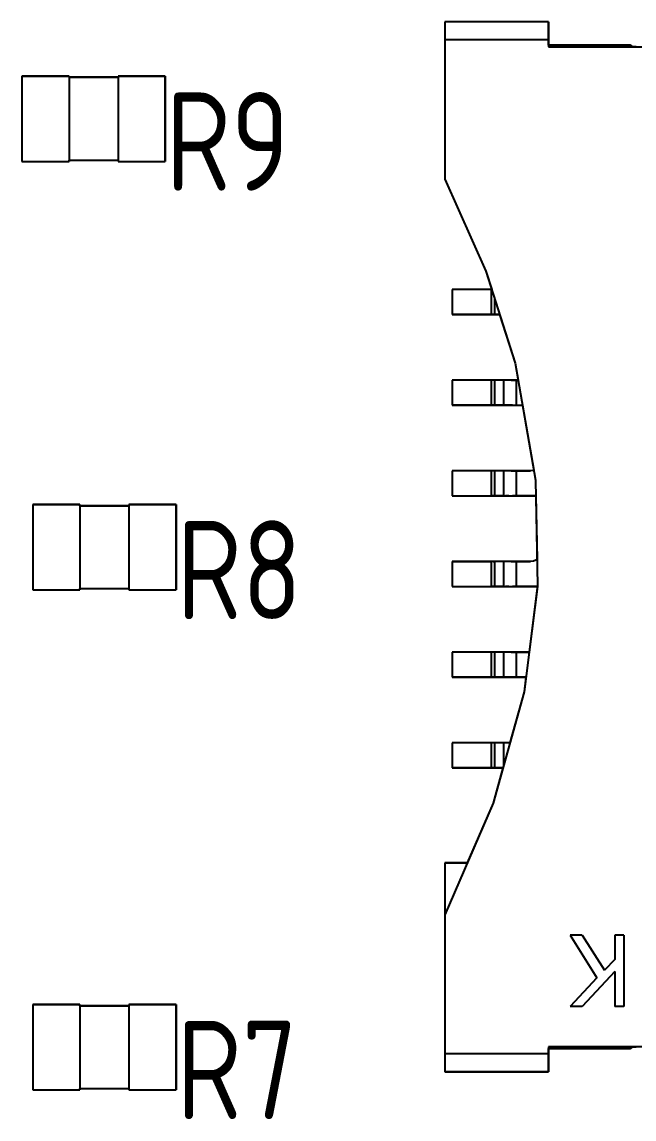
# Model space of a CAD drawing. Header units: inches. Extents: x 0 to 841, y -594 to 0.
# Drawn here: x 369.09 to 377.66, y -182.76 to -167.4 of the extents above; entities that cross this region are included whole.
import ezdxf

# ---------------------------------------------------------------- set-up
doc = ezdxf.new("R2010")
doc.units = ezdxf.units.IN
doc.header["$MEASUREMENT"] = 0
doc.styles.add('GOST type A0', font='gost.TTF', dxfattribs={"height": 2.116667})

msp = doc.modelspace()

# ---------------------------------------------------------------- linework, layer by layer
at = {"color": 7}
for p, q in [((376.46, -167.399), (375.01, -167.399)), ((375.01, -167.399), (375.01, -169.599)), ((376.46, -167.399), (375.01, -167.399)), ((375.01, -167.399), (375.01, -167.407)), ((376.46, -167.399), (375.01, -167.399)), ((375.01, -167.399), (375.01, -169.599)), ((376.46, -167.399), (375.01, -167.399)), ((375.01, -167.399), (375.01, -167.407)), ((375.01, -167.407), (375.01, -167.432)), ((375.01, -167.407), (375.01, -167.432)), ((375.01, -167.432), (375.01, -167.472)), ((375.01, -167.432), (375.01, -167.472)), ((376.46, -167.724), (376.46, -167.399)), ((376.46, -167.399), (376.46, -167.407)), ((376.46, -167.724), (376.46, -167.399)), ((376.46, -167.399), (376.46, -167.407)), ((376.46, -167.407), (376.46, -167.432)), ((376.46, -167.407), (376.46, -167.432)), ((376.46, -167.432), (376.46, -167.472)), ((376.46, -167.432), (376.46, -167.472)), ((375.01, -167.472), (375.01, -167.524)), ((375.01, -167.472), (375.01, -167.524)), ((375.01, -167.524), (375.01, -167.584)), ((375.01, -167.524), (375.01, -167.584)), ((375.01, -167.584), (375.01, -167.649)), ((375.01, -167.584), (375.01, -167.649)), ((376.46, -167.472), (376.46, -167.524)), ((376.46, -167.472), (376.46, -167.524)), ((376.46, -167.524), (376.46, -167.584)), ((376.46, -167.524), (376.46, -167.584)), ((376.46, -167.584), (376.46, -167.649)), ((376.46, -167.584), (376.46, -167.649)), ((375.01, -167.649), (375.01, -169.599)), ((376.46, -167.649), (375.01, -167.649)), ((375.01, -167.649), (375.01, -169.599)), ((376.46, -167.649), (375.01, -167.649)), ((376.46, -167.649), (376.46, -167.749)), ((376.46, -167.649), (376.46, -167.749)), ((377.61, -167.724), (376.46, -167.724)), ((376.46, -167.724), (377.61, -167.724)), ((377.61, -167.724), (376.46, -167.724)), ((376.46, -167.724), (377.61, -167.724)), ((376.46, -167.749), (381.36, -167.749)), ((376.46, -167.749), (381.36, -167.749)), ((377.635, -167.749), (377.61, -167.724)), ((377.61, -167.724), (377.635, -167.749)), ((377.635, -167.749), (377.61, -167.724)), ((377.61, -167.724), (377.635, -167.749)), ((377.687, -167.749), (377.635, -167.749)), ((377.687, -167.749), (377.635, -167.749)), ((369.091, -168.157), (369.091, -169.351)), ((369.751, -168.157), (369.091, -168.157)), ((369.091, -168.157), (369.091, -169.351)), ((369.091, -168.157), (369.751, -168.157)), ((369.091, -168.157), (369.091, -169.351)), ((369.751, -168.157), (369.091, -168.157)), ((369.091, -168.157), (369.091, -169.351)), ((369.091, -168.157), (369.751, -168.157)), ((369.751, -168.174), (369.751, -168.157)), ((369.751, -168.157), (369.751, -169.351)), ((369.751, -168.174), (369.751, -168.157)), ((369.751, -168.157), (369.751, -169.351)), ((370.437, -168.174), (369.751, -168.174)), ((369.751, -168.174), (370.437, -168.174)), ((370.437, -168.174), (369.751, -168.174)), ((369.751, -168.174), (370.437, -168.174)), ((371.097, -168.157), (370.437, -168.157)), ((370.437, -168.157), (370.437, -168.174)), ((370.437, -168.157), (370.437, -169.351)), ((370.437, -168.157), (371.097, -168.157)), ((371.097, -168.157), (370.437, -168.157)), ((370.437, -168.157), (370.437, -168.174)), ((370.437, -168.157), (370.437, -169.351)), ((370.437, -168.157), (371.097, -168.157)), ((371.097, -169.351), (371.097, -168.157)), ((371.097, -168.157), (371.097, -169.351)), ((371.097, -169.351), (371.097, -168.157)), ((371.097, -168.157), (371.097, -169.351)), ((369.091, -169.351), (369.751, -169.351)), ((369.091, -169.351), (369.751, -169.351)), ((369.091, -169.351), (369.751, -169.351)), ((369.091, -169.351), (369.751, -169.351)), ((369.751, -169.351), (369.751, -169.334)), ((369.751, -169.334), (370.437, -169.334)), ((369.751, -169.334), (370.437, -169.334)), ((369.751, -169.351), (369.751, -169.334)), ((369.751, -169.334), (370.437, -169.334)), ((369.751, -169.334), (370.437, -169.334)), ((370.437, -169.334), (370.437, -169.351)), ((370.437, -169.334), (370.437, -169.351)), ((370.437, -169.351), (371.097, -169.351)), ((370.437, -169.351), (371.097, -169.351)), ((370.437, -169.351), (371.097, -169.351)), ((370.437, -169.351), (371.097, -169.351)), ((375.01, -169.599), (375.584, -170.887)), ((375.01, -169.599), (375.584, -170.887)), ((375.01, -169.599), (375.584, -170.887)), ((375.01, -169.599), (375.584, -170.887)), ((375.584, -170.887), (375.666, -171.144)), ((375.584, -170.887), (375.994, -172.175)), ((375.584, -170.887), (375.666, -171.144)), ((375.584, -170.887), (375.994, -172.175)), ((375.666, -171.144), (375.11, -171.144)), ((375.11, -171.144), (375.11, -171.494)), ((375.11, -171.144), (375.11, -171.494)), ((375.66, -171.144), (375.11, -171.144)), ((375.666, -171.144), (375.11, -171.144)), ((375.11, -171.144), (375.11, -171.494)), ((375.11, -171.144), (375.11, -171.494)), ((375.66, -171.144), (375.11, -171.144)), ((375.666, -171.144), (375.66, -171.144)), ((375.66, -171.144), (375.66, -171.494)), ((375.666, -171.144), (375.66, -171.144)), ((375.66, -171.144), (375.66, -171.494)), ((375.705, -171.266), (375.705, -171.494)), ((375.705, -171.266), (375.705, -171.494)), ((375.11, -171.494), (375.777, -171.494)), ((375.66, -171.494), (375.11, -171.494)), ((375.11, -171.494), (375.777, -171.494)), ((375.66, -171.494), (375.11, -171.494)), ((375.674, -171.494), (375.66, -171.494)), ((375.674, -171.494), (375.66, -171.494)), ((375.687, -171.494), (375.674, -171.494)), ((375.687, -171.494), (375.674, -171.494)), ((375.697, -171.494), (375.687, -171.494)), ((375.697, -171.494), (375.687, -171.494)), ((375.697, -171.494), (375.705, -171.494)), ((375.697, -171.494), (375.705, -171.494)), ((375.777, -171.494), (375.705, -171.494)), ((375.777, -171.494), (375.705, -171.494)), ((375.777, -171.494), (375.994, -172.175)), ((375.777, -171.494), (375.994, -172.175)), ((375.994, -172.175), (376.036, -172.414)), ((375.994, -172.175), (376.279, -173.815)), ((375.994, -172.175), (376.036, -172.414)), ((375.994, -172.175), (376.279, -173.815)), ((376.036, -172.414), (375.11, -172.414)), ((375.11, -172.414), (375.11, -172.764)), ((375.11, -172.414), (375.11, -172.764)), ((375.66, -172.414), (375.11, -172.414)), ((376.036, -172.414), (375.11, -172.414)), ((375.11, -172.414), (375.11, -172.764)), ((375.11, -172.414), (375.11, -172.764)), ((375.66, -172.414), (375.11, -172.414)), ((375.669, -172.414), (375.66, -172.414)), ((375.66, -172.414), (375.66, -172.764)), ((375.669, -172.414), (375.66, -172.414)), ((375.66, -172.414), (375.66, -172.764)), ((375.678, -172.414), (375.669, -172.414)), ((375.678, -172.414), (375.669, -172.414)), ((375.686, -172.414), (375.678, -172.414)), ((375.686, -172.414), (375.678, -172.414)), ((375.694, -172.414), (375.686, -172.414)), ((375.694, -172.414), (375.686, -172.414)), ((375.7, -172.414), (375.694, -172.414)), ((375.7, -172.414), (375.694, -172.414)), ((375.7, -172.414), (375.705, -172.414)), ((375.7, -172.414), (375.705, -172.414)), ((375.83, -172.414), (375.705, -172.414)), ((375.705, -172.414), (375.705, -172.764)), ((375.83, -172.414), (375.705, -172.414)), ((375.705, -172.414), (375.705, -172.764)), ((375.849, -172.414), (375.83, -172.414)), ((375.83, -172.414), (375.83, -172.764)), ((375.849, -172.414), (375.83, -172.414)), ((375.83, -172.414), (375.83, -172.764)), ((375.874, -172.414), (375.849, -172.414)), ((375.874, -172.414), (375.849, -172.414)), ((375.904, -172.414), (375.874, -172.414)), ((375.904, -172.414), (375.874, -172.414)), ((375.937, -172.414), (375.904, -172.414)), ((375.937, -172.414), (375.904, -172.414)), ((375.937, -172.414), (375.973, -172.414)), ((375.937, -172.414), (375.973, -172.414)), ((375.973, -172.414), (376.01, -172.414)), ((375.973, -172.414), (376.01, -172.414)), ((376.01, -172.414), (376.036, -172.414)), ((376.01, -172.414), (376.01, -172.764)), ((376.01, -172.414), (376.036, -172.414)), ((376.01, -172.414), (376.01, -172.764)), ((375.11, -172.764), (376.096, -172.764)), ((375.66, -172.764), (375.11, -172.764)), ((375.11, -172.764), (376.096, -172.764)), ((375.66, -172.764), (375.11, -172.764)), ((375.674, -172.764), (375.66, -172.764)), ((375.674, -172.764), (375.66, -172.764)), ((375.687, -172.764), (375.674, -172.764)), ((375.687, -172.764), (375.674, -172.764)), ((375.697, -172.764), (375.687, -172.764)), ((375.697, -172.764), (375.687, -172.764)), ((375.697, -172.764), (375.705, -172.764)), ((375.697, -172.764), (375.705, -172.764)), ((375.83, -172.764), (375.705, -172.764)), ((375.83, -172.764), (375.705, -172.764)), ((375.861, -172.764), (375.83, -172.764)), ((375.861, -172.764), (375.83, -172.764)), ((375.904, -172.764), (375.861, -172.764)), ((375.904, -172.764), (375.861, -172.764)), ((375.955, -172.764), (375.904, -172.764)), ((375.955, -172.764), (375.904, -172.764)), ((375.955, -172.764), (376.01, -172.764)), ((375.955, -172.764), (376.01, -172.764)), ((376.01, -172.764), (376.096, -172.764)), ((376.01, -172.764), (376.096, -172.764)), ((376.096, -172.764), (376.255, -173.676)), ((376.096, -172.764), (376.255, -173.676)), ((376.21, -173.684), (375.11, -173.684)), ((375.11, -173.684), (375.11, -174.034)), ((375.11, -173.684), (375.11, -174.034)), ((375.66, -173.684), (375.11, -173.684)), ((376.21, -173.684), (375.11, -173.684)), ((375.11, -173.684), (375.11, -174.034)), ((375.11, -173.684), (375.11, -174.034)), ((375.66, -173.684), (375.11, -173.684)), ((375.669, -173.684), (375.66, -173.684)), ((375.66, -173.684), (375.66, -174.034)), ((375.669, -173.684), (375.66, -173.684)), ((375.66, -173.684), (375.66, -174.034)), ((375.678, -173.684), (375.669, -173.684)), ((375.678, -173.684), (375.669, -173.684)), ((375.686, -173.684), (375.678, -173.684)), ((375.686, -173.684), (375.678, -173.684)), ((375.694, -173.684), (375.686, -173.684)), ((375.694, -173.684), (375.686, -173.684)), ((375.694, -173.684), (375.7, -173.684)), ((375.694, -173.684), (375.7, -173.684)), ((375.7, -173.684), (375.705, -173.684)), ((375.7, -173.684), (375.705, -173.684)), ((375.83, -173.684), (375.705, -173.684)), ((375.705, -173.684), (375.705, -174.034)), ((375.83, -173.684), (375.705, -173.684)), ((375.705, -173.684), (375.705, -174.034)), ((375.849, -173.684), (375.83, -173.684)), ((375.83, -173.684), (375.83, -174.034)), ((375.849, -173.684), (375.83, -173.684)), ((375.83, -173.684), (375.83, -174.034)), ((375.874, -173.684), (375.849, -173.684)), ((375.874, -173.684), (375.849, -173.684)), ((375.904, -173.684), (375.874, -173.684)), ((375.904, -173.684), (375.874, -173.684)), ((375.937, -173.684), (375.904, -173.684)), ((375.937, -173.684), (375.904, -173.684)), ((375.937, -173.684), (375.973, -173.684)), ((375.937, -173.684), (375.973, -173.684)), ((375.973, -173.684), (376.01, -173.684)), ((375.973, -173.684), (376.01, -173.684)), ((376.01, -173.684), (376.21, -173.684)), ((376.01, -173.684), (376.01, -174.034)), ((376.01, -173.684), (376.21, -173.684)), ((376.01, -173.684), (376.01, -174.034)), ((376.249, -173.679), (376.21, -173.684)), ((376.249, -173.679), (376.21, -173.684)), ((376.249, -173.679), (376.21, -173.684)), ((376.249, -173.679), (376.21, -173.684)), ((376.255, -173.676), (376.249, -173.679)), ((376.255, -173.676), (376.249, -173.679)), ((376.255, -173.676), (376.249, -173.679)), ((376.255, -173.676), (376.249, -173.679)), ((376.279, -173.815), (376.307, -175.29)), ((376.279, -173.815), (376.307, -175.29)), ((375.11, -174.034), (376.283, -174.034)), ((375.11, -174.034), (375.66, -174.034)), ((375.11, -174.034), (376.283, -174.034)), ((375.11, -174.034), (375.66, -174.034)), ((375.66, -174.034), (375.674, -174.034)), ((375.66, -174.034), (375.674, -174.034)), ((375.687, -174.034), (375.674, -174.034)), ((375.687, -174.034), (375.674, -174.034)), ((375.697, -174.034), (375.687, -174.034)), ((375.697, -174.034), (375.687, -174.034)), ((375.705, -174.034), (375.697, -174.034)), ((375.705, -174.034), (375.697, -174.034)), ((375.83, -174.034), (375.705, -174.034)), ((375.83, -174.034), (375.705, -174.034)), ((375.83, -174.034), (375.861, -174.034)), ((375.83, -174.034), (375.861, -174.034)), ((375.904, -174.034), (375.861, -174.034)), ((375.904, -174.034), (375.861, -174.034)), ((375.904, -174.034), (375.955, -174.034)), ((375.904, -174.034), (375.955, -174.034)), ((376.01, -174.034), (375.955, -174.034)), ((376.01, -174.034), (375.955, -174.034)), ((376.283, -174.034), (376.01, -174.034)), ((376.283, -174.034), (376.01, -174.034)), ((376.283, -174.034), (376.3, -174.922)), ((376.283, -174.034), (376.3, -174.922)), ((369.243, -174.157), (369.243, -175.351)), ((369.903, -174.157), (369.243, -174.157)), ((369.243, -174.157), (369.243, -175.351)), ((369.243, -174.157), (369.903, -174.157)), ((369.243, -174.157), (369.243, -175.351)), ((369.903, -174.157), (369.243, -174.157)), ((369.243, -174.157), (369.243, -175.351)), ((369.243, -174.157), (369.903, -174.157)), ((369.903, -174.174), (369.903, -174.157)), ((369.903, -174.157), (369.903, -175.351)), ((369.903, -174.174), (369.903, -174.157)), ((369.903, -174.157), (369.903, -175.351)), ((370.589, -174.174), (369.903, -174.174)), ((369.903, -174.174), (370.589, -174.174)), ((370.589, -174.174), (369.903, -174.174)), ((369.903, -174.174), (370.589, -174.174)), ((371.249, -174.157), (370.589, -174.157)), ((370.589, -174.157), (370.589, -174.174)), ((370.589, -174.157), (370.589, -175.351)), ((370.589, -174.157), (371.249, -174.157)), ((371.249, -174.157), (370.589, -174.157)), ((370.589, -174.157), (370.589, -174.174)), ((370.589, -174.157), (370.589, -175.351)), ((370.589, -174.157), (371.249, -174.157)), ((371.249, -175.351), (371.249, -174.157)), ((371.249, -174.157), (371.249, -175.351)), ((371.249, -175.351), (371.249, -174.157)), ((371.249, -174.157), (371.249, -175.351)), ((376.21, -174.954), (375.11, -174.954)), ((375.11, -174.954), (375.11, -175.304)), ((375.11, -174.954), (375.11, -175.304)), ((375.11, -174.954), (375.66, -174.954)), ((376.21, -174.954), (375.11, -174.954)), ((375.11, -174.954), (375.11, -175.304)), ((375.11, -174.954), (375.11, -175.304)), ((375.11, -174.954), (375.66, -174.954)), ((375.669, -174.954), (375.66, -174.954)), ((375.66, -174.954), (375.66, -175.304)), ((375.669, -174.954), (375.66, -174.954)), ((375.66, -174.954), (375.66, -175.304)), ((375.678, -174.954), (375.669, -174.954)), ((375.678, -174.954), (375.669, -174.954)), ((375.686, -174.954), (375.678, -174.954)), ((375.686, -174.954), (375.678, -174.954)), ((375.686, -174.954), (375.694, -174.954)), ((375.686, -174.954), (375.694, -174.954)), ((375.694, -174.954), (375.7, -174.954)), ((375.694, -174.954), (375.7, -174.954)), ((375.7, -174.954), (375.705, -174.954)), ((375.7, -174.954), (375.705, -174.954)), ((375.83, -174.954), (375.705, -174.954)), ((375.705, -174.954), (375.705, -175.304)), ((375.83, -174.954), (375.705, -174.954)), ((375.705, -174.954), (375.705, -175.304)), ((375.849, -174.954), (375.83, -174.954)), ((375.83, -174.954), (375.83, -175.304)), ((375.849, -174.954), (375.83, -174.954)), ((375.83, -174.954), (375.83, -175.304)), ((375.874, -174.954), (375.849, -174.954)), ((375.874, -174.954), (375.849, -174.954)), ((375.904, -174.954), (375.874, -174.954)), ((375.904, -174.954), (375.874, -174.954)), ((375.937, -174.954), (375.904, -174.954)), ((375.937, -174.954), (375.904, -174.954)), ((375.937, -174.954), (375.973, -174.954)), ((375.937, -174.954), (375.973, -174.954)), ((375.973, -174.954), (376.01, -174.954)), ((375.973, -174.954), (376.01, -174.954)), ((376.01, -174.954), (376.21, -174.954)), ((376.01, -174.954), (376.01, -175.304)), ((376.01, -174.954), (376.21, -174.954)), ((376.01, -174.954), (376.01, -175.304)), ((376.249, -174.949), (376.21, -174.954)), ((376.249, -174.949), (376.21, -174.954)), ((376.249, -174.949), (376.21, -174.954)), ((376.249, -174.949), (376.21, -174.954)), ((376.285, -174.934), (376.249, -174.949)), ((376.285, -174.934), (376.249, -174.949)), ((376.285, -174.934), (376.249, -174.949)), ((376.285, -174.934), (376.249, -174.949)), ((376.3, -174.922), (376.285, -174.934)), ((376.3, -174.922), (376.285, -174.934)), ((376.3, -174.922), (376.285, -174.934)), ((376.3, -174.922), (376.285, -174.934)), ((369.243, -175.351), (369.903, -175.351)), ((369.243, -175.351), (369.903, -175.351)), ((369.243, -175.351), (369.903, -175.351)), ((369.243, -175.351), (369.903, -175.351)), ((369.903, -175.351), (369.903, -175.334)), ((369.903, -175.334), (370.589, -175.334)), ((369.903, -175.334), (370.589, -175.334)), ((369.903, -175.351), (369.903, -175.334)), ((369.903, -175.334), (370.589, -175.334)), ((369.903, -175.334), (370.589, -175.334)), ((370.589, -175.334), (370.589, -175.351)), ((370.589, -175.334), (370.589, -175.351)), ((370.589, -175.351), (371.249, -175.351)), ((370.589, -175.351), (371.249, -175.351)), ((370.589, -175.351), (371.249, -175.351)), ((370.589, -175.351), (371.249, -175.351)), ((375.11, -175.304), (376.305, -175.304)), ((375.11, -175.304), (375.66, -175.304)), ((375.11, -175.304), (376.305, -175.304)), ((375.11, -175.304), (375.66, -175.304)), ((375.66, -175.304), (375.674, -175.304)), ((375.66, -175.304), (375.674, -175.304)), ((375.687, -175.304), (375.674, -175.304)), ((375.687, -175.304), (375.674, -175.304)), ((375.697, -175.304), (375.687, -175.304)), ((375.697, -175.304), (375.687, -175.304)), ((375.705, -175.304), (375.697, -175.304)), ((375.705, -175.304), (375.697, -175.304)), ((375.83, -175.304), (375.705, -175.304)), ((375.83, -175.304), (375.705, -175.304)), ((375.83, -175.304), (375.861, -175.304)), ((375.83, -175.304), (375.861, -175.304)), ((375.904, -175.304), (375.861, -175.304)), ((375.904, -175.304), (375.861, -175.304)), ((375.904, -175.304), (375.955, -175.304)), ((375.904, -175.304), (375.955, -175.304)), ((376.01, -175.304), (375.955, -175.304)), ((376.01, -175.304), (375.955, -175.304)), ((376.306, -175.304), (376.01, -175.304)), ((376.306, -175.304), (376.01, -175.304)), ((376.307, -175.29), (376.118, -176.777)), ((376.307, -175.29), (376.118, -176.777)), ((376.305, -175.304), (376.188, -176.224)), ((376.305, -175.304), (376.188, -176.224)), ((376.188, -176.224), (375.11, -176.224)), ((375.11, -176.224), (375.11, -176.574)), ((375.11, -176.224), (375.11, -176.574)), ((375.66, -176.224), (375.11, -176.224)), ((376.188, -176.224), (375.11, -176.224)), ((375.11, -176.224), (375.11, -176.574)), ((375.11, -176.224), (375.11, -176.574)), ((375.66, -176.224), (375.11, -176.224)), ((375.669, -176.224), (375.66, -176.224)), ((375.66, -176.224), (375.66, -176.574)), ((375.669, -176.224), (375.66, -176.224)), ((375.66, -176.224), (375.66, -176.574)), ((375.678, -176.224), (375.669, -176.224)), ((375.678, -176.224), (375.669, -176.224)), ((375.686, -176.224), (375.678, -176.224)), ((375.686, -176.224), (375.678, -176.224)), ((375.694, -176.224), (375.686, -176.224)), ((375.694, -176.224), (375.686, -176.224)), ((375.694, -176.224), (375.7, -176.224)), ((375.694, -176.224), (375.7, -176.224)), ((375.7, -176.224), (375.705, -176.224)), ((375.7, -176.224), (375.705, -176.224)), ((375.83, -176.224), (375.705, -176.224)), ((375.705, -176.224), (375.705, -176.574)), ((375.83, -176.224), (375.705, -176.224)), ((375.705, -176.224), (375.705, -176.574)), ((375.849, -176.224), (375.83, -176.224)), ((375.83, -176.224), (375.83, -176.574)), ((375.849, -176.224), (375.83, -176.224)), ((375.83, -176.224), (375.83, -176.574)), ((375.874, -176.224), (375.849, -176.224)), ((375.874, -176.224), (375.849, -176.224)), ((375.904, -176.224), (375.874, -176.224)), ((375.904, -176.224), (375.874, -176.224)), ((375.937, -176.224), (375.904, -176.224)), ((375.937, -176.224), (375.904, -176.224)), ((375.937, -176.224), (375.973, -176.224)), ((375.937, -176.224), (375.973, -176.224)), ((375.973, -176.224), (376.01, -176.224)), ((375.973, -176.224), (376.01, -176.224)), ((376.01, -176.224), (376.189, -176.224)), ((376.01, -176.224), (376.01, -176.574)), ((376.01, -176.224), (376.189, -176.224)), ((376.01, -176.224), (376.01, -176.574)), ((375.11, -176.574), (376.144, -176.574)), ((375.66, -176.574), (375.11, -176.574)), ((375.11, -176.574), (376.144, -176.574)), ((375.66, -176.574), (375.11, -176.574)), ((375.674, -176.574), (375.66, -176.574)), ((375.674, -176.574), (375.66, -176.574)), ((375.687, -176.574), (375.674, -176.574)), ((375.687, -176.574), (375.674, -176.574)), ((375.697, -176.574), (375.687, -176.574)), ((375.697, -176.574), (375.687, -176.574)), ((375.697, -176.574), (375.705, -176.574)), ((375.697, -176.574), (375.705, -176.574)), ((375.83, -176.574), (375.705, -176.574)), ((375.83, -176.574), (375.705, -176.574)), ((375.861, -176.574), (375.83, -176.574)), ((375.861, -176.574), (375.83, -176.574)), ((375.904, -176.574), (375.861, -176.574)), ((375.904, -176.574), (375.861, -176.574)), ((375.955, -176.574), (375.904, -176.574)), ((375.955, -176.574), (375.904, -176.574)), ((376.01, -176.574), (375.955, -176.574)), ((376.01, -176.574), (375.955, -176.574)), ((376.144, -176.574), (376.01, -176.574)), ((376.144, -176.574), (376.01, -176.574)), ((376.144, -176.574), (376.118, -176.777)), ((376.144, -176.574), (376.118, -176.777)), ((376.118, -176.777), (375.685, -178.338)), ((376.118, -176.777), (375.685, -178.338)), ((376.118, -176.777), (375.919, -177.494)), ((376.118, -176.777), (375.919, -177.494)), ((375.919, -177.494), (375.11, -177.494)), ((375.11, -177.494), (375.11, -177.844)), ((375.11, -177.494), (375.11, -177.844)), ((375.66, -177.494), (375.11, -177.494)), ((375.919, -177.494), (375.11, -177.494)), ((375.11, -177.494), (375.11, -177.844)), ((375.11, -177.494), (375.11, -177.844)), ((375.66, -177.494), (375.11, -177.494)), ((375.669, -177.494), (375.66, -177.494)), ((375.66, -177.494), (375.66, -177.844)), ((375.669, -177.494), (375.66, -177.494)), ((375.66, -177.494), (375.66, -177.844)), ((375.678, -177.494), (375.669, -177.494)), ((375.678, -177.494), (375.669, -177.494)), ((375.686, -177.494), (375.678, -177.494)), ((375.686, -177.494), (375.678, -177.494)), ((375.694, -177.494), (375.686, -177.494)), ((375.694, -177.494), (375.686, -177.494)), ((375.7, -177.494), (375.694, -177.494)), ((375.7, -177.494), (375.694, -177.494)), ((375.7, -177.494), (375.705, -177.494)), ((375.7, -177.494), (375.705, -177.494)), ((375.83, -177.494), (375.705, -177.494)), ((375.705, -177.494), (375.705, -177.844)), ((375.83, -177.494), (375.705, -177.494)), ((375.705, -177.494), (375.705, -177.844)), ((375.849, -177.494), (375.83, -177.494)), ((375.83, -177.494), (375.83, -177.816)), ((375.849, -177.494), (375.83, -177.494)), ((375.83, -177.494), (375.83, -177.816)), ((375.874, -177.494), (375.849, -177.494)), ((375.874, -177.494), (375.849, -177.494)), ((375.904, -177.494), (375.874, -177.494)), ((375.904, -177.494), (375.874, -177.494)), ((375.919, -177.494), (375.904, -177.494)), ((375.919, -177.494), (375.904, -177.494)), ((375.11, -177.844), (375.822, -177.844)), ((375.66, -177.844), (375.11, -177.844)), ((375.11, -177.844), (375.822, -177.844)), ((375.66, -177.844), (375.11, -177.844)), ((375.674, -177.844), (375.66, -177.844)), ((375.674, -177.844), (375.66, -177.844)), ((375.687, -177.844), (375.674, -177.844)), ((375.687, -177.844), (375.674, -177.844)), ((375.822, -177.844), (375.685, -178.338)), ((375.822, -177.844), (375.685, -178.338)), ((375.697, -177.844), (375.687, -177.844)), ((375.697, -177.844), (375.687, -177.844)), ((375.697, -177.844), (375.705, -177.844)), ((375.697, -177.844), (375.705, -177.844)), ((375.822, -177.844), (375.705, -177.844)), ((375.822, -177.844), (375.705, -177.844)), ((375.685, -178.338), (375.01, -179.899)), ((375.685, -178.338), (375.01, -179.899)), ((375.685, -178.338), (375.323, -179.174)), ((375.685, -178.338), (375.323, -179.174)), ((375.323, -179.174), (375.01, -179.174)), ((375.01, -179.174), (375.01, -182.099)), ((375.01, -179.174), (375.01, -179.899)), ((375.01, -179.174), (375.323, -179.174)), ((375.323, -179.174), (375.01, -179.174)), ((375.01, -179.174), (375.01, -182.099)), ((375.01, -179.174), (375.01, -179.899)), ((375.01, -179.174), (375.323, -179.174)), ((375.01, -179.899), (375.01, -181.849)), ((375.01, -179.899), (375.01, -181.849)), ((376.931, -180.186), (376.764, -180.186)), ((376.764, -180.186), (377.139, -180.782)), ((376.931, -180.186), (376.764, -180.186)), ((376.764, -180.186), (377.139, -180.782)), ((376.931, -180.186), (377.243, -180.675)), ((376.931, -180.186), (377.243, -180.675)), ((377.514, -180.186), (377.389, -180.186)), ((377.389, -180.186), (377.389, -180.527)), ((377.514, -180.186), (377.389, -180.186)), ((377.389, -180.186), (377.389, -180.527)), ((377.514, -180.186), (377.514, -181.186)), ((377.514, -180.186), (377.514, -181.186)), ((377.389, -180.527), (377.243, -180.675)), ((377.389, -180.527), (377.243, -180.675)), ((377.139, -180.782), (376.764, -181.186)), ((377.139, -180.782), (376.764, -181.186)), ((377.389, -180.697), (376.931, -181.186)), ((377.389, -180.697), (376.931, -181.186)), ((377.389, -180.697), (377.389, -181.186)), ((377.389, -180.697), (377.389, -181.186)), ((369.243, -181.157), (369.243, -182.351)), ((369.903, -181.157), (369.243, -181.157)), ((369.243, -181.157), (369.243, -182.351)), ((369.243, -181.157), (369.903, -181.157)), ((369.243, -181.157), (369.243, -182.351)), ((369.903, -181.157), (369.243, -181.157)), ((369.243, -181.157), (369.243, -182.351)), ((369.243, -181.157), (369.903, -181.157)), ((369.903, -181.174), (369.903, -181.157)), ((369.903, -181.157), (369.903, -182.351)), ((369.903, -181.174), (369.903, -181.157)), ((369.903, -181.157), (369.903, -182.351)), ((370.589, -181.174), (369.903, -181.174)), ((369.903, -181.174), (370.589, -181.174)), ((370.589, -181.174), (369.903, -181.174)), ((369.903, -181.174), (370.589, -181.174)), ((371.249, -181.157), (370.589, -181.157)), ((370.589, -181.157), (370.589, -181.174)), ((370.589, -181.157), (370.589, -182.351)), ((370.589, -181.157), (371.249, -181.157)), ((371.249, -181.157), (370.589, -181.157)), ((370.589, -181.157), (370.589, -181.174)), ((370.589, -181.157), (370.589, -182.351)), ((370.589, -181.157), (371.249, -181.157)), ((371.249, -182.351), (371.249, -181.157)), ((371.249, -181.157), (371.249, -182.351)), ((371.249, -182.351), (371.249, -181.157)), ((371.249, -181.157), (371.249, -182.351)), ((376.931, -181.186), (376.764, -181.186)), ((376.931, -181.186), (376.764, -181.186)), ((377.514, -181.186), (377.389, -181.186)), ((377.514, -181.186), (377.389, -181.186)), ((375.01, -181.849), (375.01, -181.914)), ((376.46, -181.849), (375.01, -181.849)), ((375.01, -181.849), (375.01, -181.914)), ((376.46, -181.849), (375.01, -181.849)), ((381.36, -181.749), (376.46, -181.749)), ((376.46, -181.749), (376.46, -181.849)), ((381.36, -181.749), (376.46, -181.749)), ((376.46, -181.749), (376.46, -181.849)), ((376.46, -182.099), (376.46, -181.774)), ((376.46, -181.774), (377.61, -181.774)), ((376.46, -181.774), (377.61, -181.774)), ((376.46, -182.099), (376.46, -181.774)), ((376.46, -181.774), (377.61, -181.774)), ((376.46, -181.774), (377.61, -181.774)), ((376.46, -181.849), (376.46, -181.914)), ((376.46, -181.849), (376.46, -181.914)), ((377.61, -181.774), (377.635, -181.749)), ((377.635, -181.749), (377.61, -181.774)), ((377.61, -181.774), (377.635, -181.749)), ((377.635, -181.749), (377.61, -181.774)), ((377.635, -181.749), (377.687, -181.749)), ((377.635, -181.749), (377.687, -181.749)), ((375.01, -181.914), (375.01, -181.974)), ((375.01, -181.914), (375.01, -181.974)), ((375.01, -181.974), (375.01, -182.026)), ((375.01, -181.974), (375.01, -182.026)), ((375.01, -182.026), (375.01, -182.065)), ((375.01, -182.026), (375.01, -182.065)), ((376.46, -181.914), (376.46, -181.974)), ((376.46, -181.914), (376.46, -181.974)), ((376.46, -181.974), (376.46, -182.026)), ((376.46, -181.974), (376.46, -182.026)), ((376.46, -182.026), (376.46, -182.065)), ((376.46, -182.026), (376.46, -182.065)), ((375.01, -182.065), (375.01, -182.09)), ((375.01, -182.065), (375.01, -182.09)), ((375.01, -182.09), (375.01, -182.099)), ((375.01, -182.09), (375.01, -182.099)), ((375.01, -182.099), (376.46, -182.099)), ((376.46, -182.099), (375.01, -182.099)), ((375.01, -182.099), (376.46, -182.099)), ((376.46, -182.099), (375.01, -182.099)), ((376.46, -182.065), (376.46, -182.09)), ((376.46, -182.065), (376.46, -182.09)), ((376.46, -182.09), (376.46, -182.099)), ((376.46, -182.09), (376.46, -182.099)), ((369.903, -182.351), (369.903, -182.334)), ((369.903, -182.334), (370.589, -182.334)), ((369.903, -182.334), (370.589, -182.334)), ((369.903, -182.351), (369.903, -182.334)), ((369.903, -182.334), (370.589, -182.334)), ((369.903, -182.334), (370.589, -182.334)), ((370.589, -182.334), (370.589, -182.351)), ((370.589, -182.334), (370.589, -182.351)), ((369.243, -182.351), (369.903, -182.351)), ((369.243, -182.351), (369.903, -182.351)), ((369.243, -182.351), (369.903, -182.351)), ((369.243, -182.351), (369.903, -182.351)), ((370.589, -182.351), (371.249, -182.351)), ((370.589, -182.351), (371.249, -182.351)), ((370.589, -182.351), (371.249, -182.351)), ((370.589, -182.351), (371.249, -182.351))]:
    msp.add_line(p, q, dxfattribs=at)

# ---------------------------------------------------------------- texts
at = {"color": 7, "style": 'GOST type A0'}
for s, p in [('R9', (371.1, -169.761)), ('R8', (371.252, -175.761)), ('R7', (371.252, -182.761))]:
    msp.add_text(s, height=1.3796, dxfattribs=at).set_placement(p)

doc.saveas('drawing.dxf')
